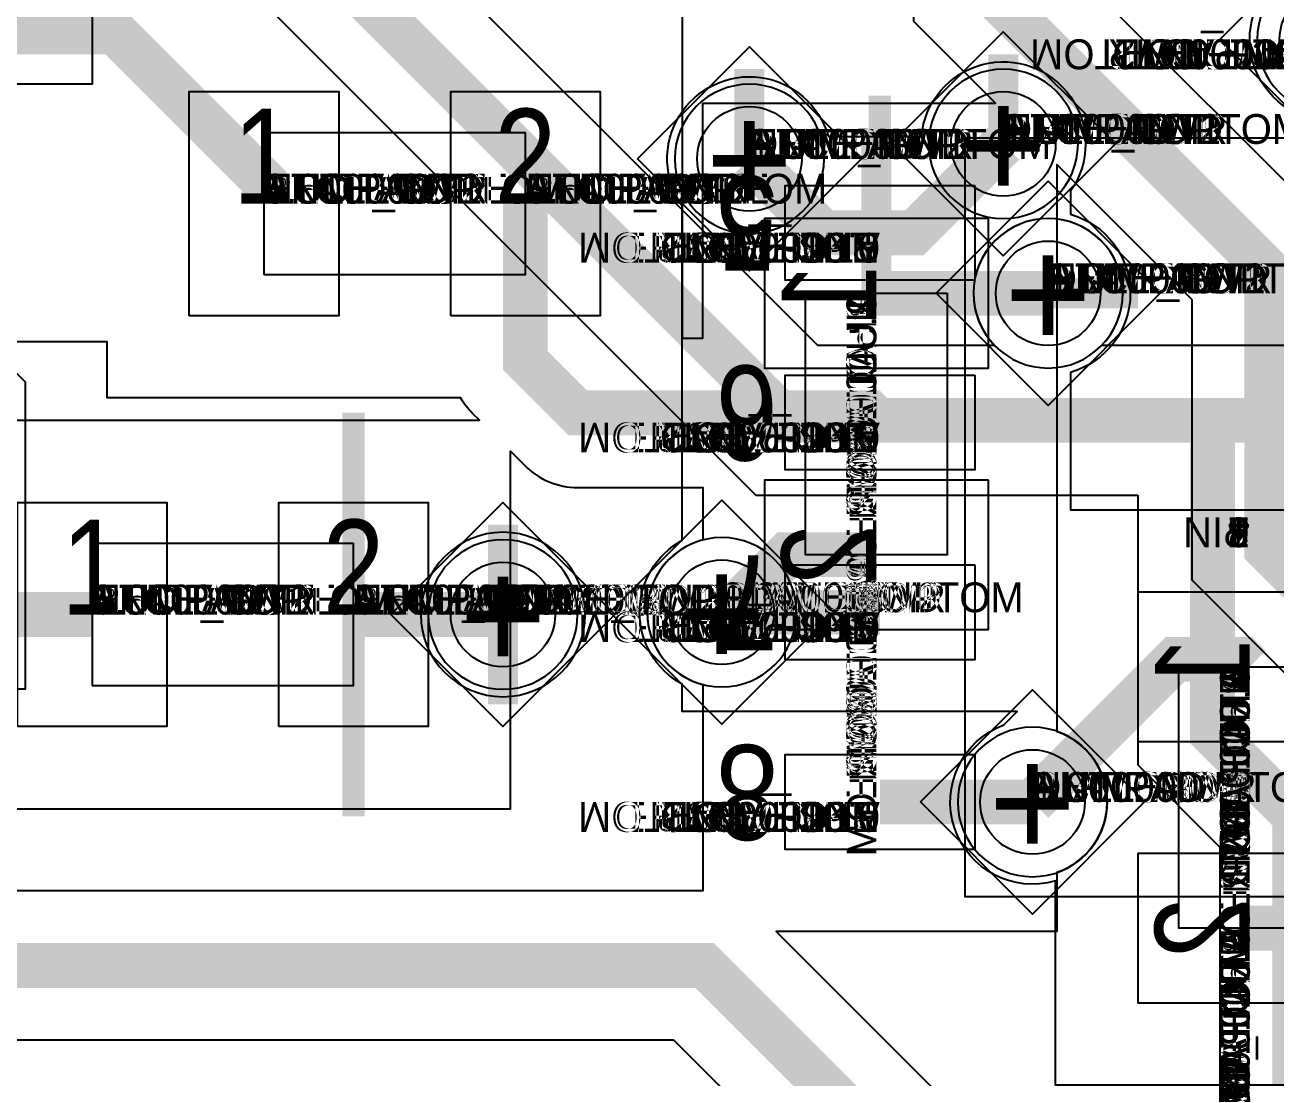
# Model space of a CAD drawing. Extents: x 0 to 323, y 0 to 320.
# Drawn here: x 139.61 to 147.99, y 171.4 to 178.45 of the extents above; entities that cross this region are included whole.
import ezdxf
from ezdxf.enums import TextEntityAlignment as Align

# ---------------------------------------------------------------- set-up
doc = ezdxf.new("R2010")
doc.units = 0
doc.header["$MEASUREMENT"] = 0
doc.layers.get('0').update_dxf_attribs({"linetype": 'CONTINUOUS'})
for name, color, linetype in [('CDN_FIGURES', 7, 'CONTINUOUS'), ('ETCH_BOTTOM', 7, 'CONTINUOUS'), ('ETCH_GND', 3, 'CONTINUOUS'), ('ETCH_INT1', 4, 'CONTINUOUS'), ('ETCH_INT2', 5, 'CONTINUOUS'), ('ETCH_PWR', 6, 'CONTINUOUS'), ('ETCH_TOP', 2, 'CONTINUOUS'), ('MANUFACTURING_NCLEGEND-1-6', 8, 'CONTINUOUS'), ('PACKAGE_GEOMETRY_ASSEMBLY_TOP', 11, 'CONTINUOUS'), ('PACKAGE_GEOMETRY_PIN_NUMBER', 9, 'CONTINUOUS')]:
    doc.layers.add(name, color=color, linetype=linetype)

# ---------------------------------------------------------------- blocks, each defined once
blk = doc.blocks.new('PAD_INFO')
for tag in ['SHAPE_TYPE', 'PAD_HEIGHT', 'PAD_LAYER', 'PAD_TYPE', 'PAD_WIDTH']:
    blk.add_attdef(tag, (0, 0), '', height=0.2)
at = {"flags": 2}
blk.add_attdef('CDN_TYPE', (0, 0), '', height=0.2, dxfattribs=at)
blk = doc.blocks.new('DRILL_INFO')
at = {"flags": 2}
blk.add_attdef('CDN_TYPE', (0, 0), '', height=0.2, dxfattribs=at)
for tag in ['FSHAPE', 'FCHAR', 'DRILL_HEIGHT', 'DIAMETER', 'PLATED', 'DRILL_WIDTH']:
    blk.add_attdef(tag, (0, 0), '', height=0.2)
blk = doc.blocks.new('VIA0700X0300')
at = {"layer": 'ETCH_BOTTOM'}
blk.add_circle((0, 0), 0.35, dxfattribs=at)
at = {"layer": 'ETCH_GND'}
blk.add_circle((0, 0), 0.35, dxfattribs=at)
at = {"layer": 'ETCH_INT1'}
blk.add_circle((0, 0), 0.35, dxfattribs=at)
at = {"layer": 'ETCH_INT2'}
blk.add_circle((0, 0), 0.35, dxfattribs=at)
at = {"layer": 'ETCH_PWR'}
blk.add_circle((0, 0), 0.35, dxfattribs=at)
at = {"layer": 'ETCH_TOP'}
blk.add_circle((0, 0), 0.35, dxfattribs=at)
ref = blk.add_blockref('PAD_INFO', (0, 0))
ref.add_attrib('PAD_LAYER', 'ETCH_TOP', (0, 0), dxfattribs={"height": 0.2})
ref.add_attrib('SHAPE_TYPE', 'NULL', (0, 0), dxfattribs={"height": 0.2})
ref.add_attrib('PAD_TYPE', 'ANTIPAD', (0, 0), dxfattribs={"height": 0.2})
ref.add_attrib('PAD_WIDTH', '0.000000', (0, 0), dxfattribs={"height": 0.2})
ref.add_attrib('PAD_HEIGHT', '0.000000', (0, 0), dxfattribs={"height": 0.2})
ref = blk.add_blockref('PAD_INFO', (0, 0))
ref.add_attrib('PAD_LAYER', 'ETCH_GND', (0, 0), dxfattribs={"height": 0.2})
ref.add_attrib('SHAPE_TYPE', 'NULL', (0, 0), dxfattribs={"height": 0.2})
ref.add_attrib('PAD_TYPE', 'ANTIPAD', (0, 0), dxfattribs={"height": 0.2})
ref.add_attrib('PAD_WIDTH', '0.000000', (0, 0), dxfattribs={"height": 0.2})
ref.add_attrib('PAD_HEIGHT', '0.000000', (0, 0), dxfattribs={"height": 0.2})
ref = blk.add_blockref('PAD_INFO', (0, 0))
ref.add_attrib('PAD_LAYER', 'ETCH_INT1', (0, 0), dxfattribs={"height": 0.2})
ref.add_attrib('SHAPE_TYPE', 'NULL', (0, 0), dxfattribs={"height": 0.2})
ref.add_attrib('PAD_TYPE', 'ANTIPAD', (0, 0), dxfattribs={"height": 0.2})
ref.add_attrib('PAD_WIDTH', '0.000000', (0, 0), dxfattribs={"height": 0.2})
ref.add_attrib('PAD_HEIGHT', '0.000000', (0, 0), dxfattribs={"height": 0.2})
ref = blk.add_blockref('PAD_INFO', (0, 0))
ref.add_attrib('PAD_LAYER', 'ETCH_INT2', (0, 0), dxfattribs={"height": 0.2})
ref.add_attrib('SHAPE_TYPE', 'NULL', (0, 0), dxfattribs={"height": 0.2})
ref.add_attrib('PAD_TYPE', 'ANTIPAD', (0, 0), dxfattribs={"height": 0.2})
ref.add_attrib('PAD_WIDTH', '0.000000', (0, 0), dxfattribs={"height": 0.2})
ref.add_attrib('PAD_HEIGHT', '0.000000', (0, 0), dxfattribs={"height": 0.2})
ref = blk.add_blockref('PAD_INFO', (0, 0))
ref.add_attrib('PAD_LAYER', 'ETCH_PWR', (0, 0), dxfattribs={"height": 0.2})
ref.add_attrib('SHAPE_TYPE', 'NULL', (0, 0), dxfattribs={"height": 0.2})
ref.add_attrib('PAD_TYPE', 'ANTIPAD', (0, 0), dxfattribs={"height": 0.2})
ref.add_attrib('PAD_WIDTH', '0.000000', (0, 0), dxfattribs={"height": 0.2})
ref.add_attrib('PAD_HEIGHT', '0.000000', (0, 0), dxfattribs={"height": 0.2})
ref = blk.add_blockref('PAD_INFO', (0, 0))
ref.add_attrib('PAD_LAYER', 'ETCH_BOTTOM', (0, 0), dxfattribs={"height": 0.2})
ref.add_attrib('SHAPE_TYPE', 'NULL', (0, 0), dxfattribs={"height": 0.2})
ref.add_attrib('PAD_TYPE', 'ANTIPAD', (0, 0), dxfattribs={"height": 0.2})
ref.add_attrib('PAD_WIDTH', '0.000000', (0, 0), dxfattribs={"height": 0.2})
ref.add_attrib('PAD_HEIGHT', '0.000000', (0, 0), dxfattribs={"height": 0.2})
ref = blk.add_blockref('PAD_INFO', (0, 0))
ref.add_attrib('PAD_LAYER', 'ETCH_TOP', (0, 0), dxfattribs={"height": 0.2})
ref.add_attrib('SHAPE_TYPE', 'NULL', (0, 0), dxfattribs={"height": 0.2})
ref.add_attrib('PAD_TYPE', 'THERMAL', (0, 0), dxfattribs={"height": 0.2})
ref.add_attrib('PAD_WIDTH', '0.000000', (0, 0), dxfattribs={"height": 0.2})
ref.add_attrib('PAD_HEIGHT', '0.000000', (0, 0), dxfattribs={"height": 0.2})
ref = blk.add_blockref('PAD_INFO', (0, 0))
ref.add_attrib('PAD_LAYER', 'ETCH_GND', (0, 0), dxfattribs={"height": 0.2})
ref.add_attrib('SHAPE_TYPE', 'NULL', (0, 0), dxfattribs={"height": 0.2})
ref.add_attrib('PAD_TYPE', 'THERMAL', (0, 0), dxfattribs={"height": 0.2})
ref.add_attrib('PAD_WIDTH', '0.000000', (0, 0), dxfattribs={"height": 0.2})
ref.add_attrib('PAD_HEIGHT', '0.000000', (0, 0), dxfattribs={"height": 0.2})
ref = blk.add_blockref('PAD_INFO', (0, 0))
ref.add_attrib('PAD_LAYER', 'ETCH_INT1', (0, 0), dxfattribs={"height": 0.2})
ref.add_attrib('SHAPE_TYPE', 'NULL', (0, 0), dxfattribs={"height": 0.2})
ref.add_attrib('PAD_TYPE', 'THERMAL', (0, 0), dxfattribs={"height": 0.2})
ref.add_attrib('PAD_WIDTH', '0.000000', (0, 0), dxfattribs={"height": 0.2})
ref.add_attrib('PAD_HEIGHT', '0.000000', (0, 0), dxfattribs={"height": 0.2})
ref = blk.add_blockref('PAD_INFO', (0, 0))
ref.add_attrib('PAD_LAYER', 'ETCH_INT2', (0, 0), dxfattribs={"height": 0.2})
ref.add_attrib('SHAPE_TYPE', 'NULL', (0, 0), dxfattribs={"height": 0.2})
ref.add_attrib('PAD_TYPE', 'THERMAL', (0, 0), dxfattribs={"height": 0.2})
ref.add_attrib('PAD_WIDTH', '0.000000', (0, 0), dxfattribs={"height": 0.2})
ref.add_attrib('PAD_HEIGHT', '0.000000', (0, 0), dxfattribs={"height": 0.2})
ref = blk.add_blockref('PAD_INFO', (0, 0))
ref.add_attrib('PAD_LAYER', 'ETCH_PWR', (0, 0), dxfattribs={"height": 0.2})
ref.add_attrib('SHAPE_TYPE', 'NULL', (0, 0), dxfattribs={"height": 0.2})
ref.add_attrib('PAD_TYPE', 'THERMAL', (0, 0), dxfattribs={"height": 0.2})
ref.add_attrib('PAD_WIDTH', '0.000000', (0, 0), dxfattribs={"height": 0.2})
ref.add_attrib('PAD_HEIGHT', '0.000000', (0, 0), dxfattribs={"height": 0.2})
ref = blk.add_blockref('PAD_INFO', (0, 0))
ref.add_attrib('PAD_LAYER', 'ETCH_BOTTOM', (0, 0), dxfattribs={"height": 0.2})
ref.add_attrib('SHAPE_TYPE', 'NULL', (0, 0), dxfattribs={"height": 0.2})
ref.add_attrib('PAD_TYPE', 'THERMAL', (0, 0), dxfattribs={"height": 0.2})
ref.add_attrib('PAD_WIDTH', '0.000000', (0, 0), dxfattribs={"height": 0.2})
ref.add_attrib('PAD_HEIGHT', '0.000000', (0, 0), dxfattribs={"height": 0.2})
ref = blk.add_blockref('PAD_INFO', (0, 0))
ref.add_attrib('PAD_LAYER', 'ETCH_TOP', (0, 0), dxfattribs={"height": 0.2})
ref.add_attrib('SHAPE_TYPE', 'CIRCLE', (0, 0), dxfattribs={"height": 0.2})
ref.add_attrib('PAD_TYPE', 'REGULAR', (0, 0), dxfattribs={"height": 0.2})
ref.add_attrib('PAD_WIDTH', '0.700000', (0, 0), dxfattribs={"height": 0.2})
ref.add_attrib('PAD_HEIGHT', '0.700000', (0, 0), dxfattribs={"height": 0.2})
ref = blk.add_blockref('PAD_INFO', (0, 0))
ref.add_attrib('PAD_LAYER', 'ETCH_GND', (0, 0), dxfattribs={"height": 0.2})
ref.add_attrib('SHAPE_TYPE', 'CIRCLE', (0, 0), dxfattribs={"height": 0.2})
ref.add_attrib('PAD_TYPE', 'REGULAR', (0, 0), dxfattribs={"height": 0.2})
ref.add_attrib('PAD_WIDTH', '0.700000', (0, 0), dxfattribs={"height": 0.2})
ref.add_attrib('PAD_HEIGHT', '0.700000', (0, 0), dxfattribs={"height": 0.2})
ref = blk.add_blockref('PAD_INFO', (0, 0))
ref.add_attrib('PAD_LAYER', 'ETCH_INT1', (0, 0), dxfattribs={"height": 0.2})
ref.add_attrib('SHAPE_TYPE', 'CIRCLE', (0, 0), dxfattribs={"height": 0.2})
ref.add_attrib('PAD_TYPE', 'REGULAR', (0, 0), dxfattribs={"height": 0.2})
ref.add_attrib('PAD_WIDTH', '0.700000', (0, 0), dxfattribs={"height": 0.2})
ref.add_attrib('PAD_HEIGHT', '0.700000', (0, 0), dxfattribs={"height": 0.2})
ref = blk.add_blockref('PAD_INFO', (0, 0))
ref.add_attrib('PAD_LAYER', 'ETCH_INT2', (0, 0), dxfattribs={"height": 0.2})
ref.add_attrib('SHAPE_TYPE', 'CIRCLE', (0, 0), dxfattribs={"height": 0.2})
ref.add_attrib('PAD_TYPE', 'REGULAR', (0, 0), dxfattribs={"height": 0.2})
ref.add_attrib('PAD_WIDTH', '0.700000', (0, 0), dxfattribs={"height": 0.2})
ref.add_attrib('PAD_HEIGHT', '0.700000', (0, 0), dxfattribs={"height": 0.2})
ref = blk.add_blockref('PAD_INFO', (0, 0))
ref.add_attrib('PAD_LAYER', 'ETCH_PWR', (0, 0), dxfattribs={"height": 0.2})
ref.add_attrib('SHAPE_TYPE', 'CIRCLE', (0, 0), dxfattribs={"height": 0.2})
ref.add_attrib('PAD_TYPE', 'REGULAR', (0, 0), dxfattribs={"height": 0.2})
ref.add_attrib('PAD_WIDTH', '0.700000', (0, 0), dxfattribs={"height": 0.2})
ref.add_attrib('PAD_HEIGHT', '0.700000', (0, 0), dxfattribs={"height": 0.2})
ref = blk.add_blockref('PAD_INFO', (0, 0))
ref.add_attrib('PAD_LAYER', 'ETCH_BOTTOM', (0, 0), dxfattribs={"height": 0.2})
ref.add_attrib('SHAPE_TYPE', 'CIRCLE', (0, 0), dxfattribs={"height": 0.2})
ref.add_attrib('PAD_TYPE', 'REGULAR', (0, 0), dxfattribs={"height": 0.2})
ref.add_attrib('PAD_WIDTH', '0.700000', (0, 0), dxfattribs={"height": 0.2})
ref.add_attrib('PAD_HEIGHT', '0.700000', (0, 0), dxfattribs={"height": 0.2})
ref = blk.add_blockref('DRILL_INFO', (0, 0))
ref.add_attrib('DIAMETER', '0.300000', (0, 0), dxfattribs={"height": 0.2})
ref.add_attrib('PLATED', 'PLATED', (0, 0), dxfattribs={"height": 0.2})
ref.add_attrib('FSHAPE', 'DIAMOND', (0, 0), dxfattribs={"height": 0.2})
ref.add_attrib('FCHAR', '+', (0, 0), dxfattribs={"height": 0.2})
ref.add_attrib('DRILL_WIDTH', '1.500000', (0, 0), dxfattribs={"height": 0.2})
ref.add_attrib('DRILL_HEIGHT', '1.500000', (0, 0), dxfattribs={"height": 0.2})
for tag in ['CDN_TYPE', 'PIN']:
    blk.add_attdef(tag, (0, 0), '', height=0.2)
at = {"flags": 2}
for tag in ['PSTKNAME', 'BBV']:
    blk.add_attdef(tag, (0, 0), '', height=0.2, dxfattribs=at)
blk = doc.blocks.new('FIGURE_DIAMOND')
at = {"layer": 'CDN_FIGURES'}
blk.add_lwpolyline([(-0.5, 0), (0, 0.5), (0.5, 0), (0, -0.5)], close=True, dxfattribs=at)
blk = doc.blocks.new('SMD50_25')
at = {"layer": 'ETCH_TOP'}
blk.add_lwpolyline([(-0.635, -0.3175), (-0.635, 0.3175), (0.635, 0.3175), (0.635, -0.3175)], close=True, dxfattribs=at)
ref = blk.add_blockref('PAD_INFO', (0, 0))
ref.add_attrib('PAD_LAYER', 'ETCH_TOP', (0, 0), dxfattribs={"height": 0.2})
ref.add_attrib('SHAPE_TYPE', 'NULL', (0, 0), dxfattribs={"height": 0.2})
ref.add_attrib('PAD_TYPE', 'ANTIPAD', (0, 0), dxfattribs={"height": 0.2})
ref.add_attrib('PAD_WIDTH', '0.000000', (0, 0), dxfattribs={"height": 0.2})
ref.add_attrib('PAD_HEIGHT', '0.000000', (0, 0), dxfattribs={"height": 0.2})
ref = blk.add_blockref('PAD_INFO', (0, 0))
ref.add_attrib('PAD_LAYER', 'ETCH_GND', (0, 0), dxfattribs={"height": 0.2})
ref.add_attrib('SHAPE_TYPE', 'NULL', (0, 0), dxfattribs={"height": 0.2})
ref.add_attrib('PAD_TYPE', 'ANTIPAD', (0, 0), dxfattribs={"height": 0.2})
ref.add_attrib('PAD_WIDTH', '0.000000', (0, 0), dxfattribs={"height": 0.2})
ref.add_attrib('PAD_HEIGHT', '0.000000', (0, 0), dxfattribs={"height": 0.2})
ref = blk.add_blockref('PAD_INFO', (0, 0))
ref.add_attrib('PAD_LAYER', 'ETCH_INT1', (0, 0), dxfattribs={"height": 0.2})
ref.add_attrib('SHAPE_TYPE', 'NULL', (0, 0), dxfattribs={"height": 0.2})
ref.add_attrib('PAD_TYPE', 'ANTIPAD', (0, 0), dxfattribs={"height": 0.2})
ref.add_attrib('PAD_WIDTH', '0.000000', (0, 0), dxfattribs={"height": 0.2})
ref.add_attrib('PAD_HEIGHT', '0.000000', (0, 0), dxfattribs={"height": 0.2})
ref = blk.add_blockref('PAD_INFO', (0, 0))
ref.add_attrib('PAD_LAYER', 'ETCH_INT2', (0, 0), dxfattribs={"height": 0.2})
ref.add_attrib('SHAPE_TYPE', 'NULL', (0, 0), dxfattribs={"height": 0.2})
ref.add_attrib('PAD_TYPE', 'ANTIPAD', (0, 0), dxfattribs={"height": 0.2})
ref.add_attrib('PAD_WIDTH', '0.000000', (0, 0), dxfattribs={"height": 0.2})
ref.add_attrib('PAD_HEIGHT', '0.000000', (0, 0), dxfattribs={"height": 0.2})
ref = blk.add_blockref('PAD_INFO', (0, 0))
ref.add_attrib('PAD_LAYER', 'ETCH_PWR', (0, 0), dxfattribs={"height": 0.2})
ref.add_attrib('SHAPE_TYPE', 'NULL', (0, 0), dxfattribs={"height": 0.2})
ref.add_attrib('PAD_TYPE', 'ANTIPAD', (0, 0), dxfattribs={"height": 0.2})
ref.add_attrib('PAD_WIDTH', '0.000000', (0, 0), dxfattribs={"height": 0.2})
ref.add_attrib('PAD_HEIGHT', '0.000000', (0, 0), dxfattribs={"height": 0.2})
ref = blk.add_blockref('PAD_INFO', (0, 0))
ref.add_attrib('PAD_LAYER', 'ETCH_BOTTOM', (0, 0), dxfattribs={"height": 0.2})
ref.add_attrib('SHAPE_TYPE', 'NULL', (0, 0), dxfattribs={"height": 0.2})
ref.add_attrib('PAD_TYPE', 'ANTIPAD', (0, 0), dxfattribs={"height": 0.2})
ref.add_attrib('PAD_WIDTH', '0.000000', (0, 0), dxfattribs={"height": 0.2})
ref.add_attrib('PAD_HEIGHT', '0.000000', (0, 0), dxfattribs={"height": 0.2})
ref = blk.add_blockref('PAD_INFO', (0, 0))
ref.add_attrib('PAD_LAYER', 'ETCH_TOP', (0, 0), dxfattribs={"height": 0.2})
ref.add_attrib('SHAPE_TYPE', 'NULL', (0, 0), dxfattribs={"height": 0.2})
ref.add_attrib('PAD_TYPE', 'THERMAL', (0, 0), dxfattribs={"height": 0.2})
ref.add_attrib('PAD_WIDTH', '0.000000', (0, 0), dxfattribs={"height": 0.2})
ref.add_attrib('PAD_HEIGHT', '0.000000', (0, 0), dxfattribs={"height": 0.2})
ref = blk.add_blockref('PAD_INFO', (0, 0))
ref.add_attrib('PAD_LAYER', 'ETCH_GND', (0, 0), dxfattribs={"height": 0.2})
ref.add_attrib('SHAPE_TYPE', 'NULL', (0, 0), dxfattribs={"height": 0.2})
ref.add_attrib('PAD_TYPE', 'THERMAL', (0, 0), dxfattribs={"height": 0.2})
ref.add_attrib('PAD_WIDTH', '0.000000', (0, 0), dxfattribs={"height": 0.2})
ref.add_attrib('PAD_HEIGHT', '0.000000', (0, 0), dxfattribs={"height": 0.2})
ref = blk.add_blockref('PAD_INFO', (0, 0))
ref.add_attrib('PAD_LAYER', 'ETCH_INT1', (0, 0), dxfattribs={"height": 0.2})
ref.add_attrib('SHAPE_TYPE', 'NULL', (0, 0), dxfattribs={"height": 0.2})
ref.add_attrib('PAD_TYPE', 'THERMAL', (0, 0), dxfattribs={"height": 0.2})
ref.add_attrib('PAD_WIDTH', '0.000000', (0, 0), dxfattribs={"height": 0.2})
ref.add_attrib('PAD_HEIGHT', '0.000000', (0, 0), dxfattribs={"height": 0.2})
ref = blk.add_blockref('PAD_INFO', (0, 0))
ref.add_attrib('PAD_LAYER', 'ETCH_INT2', (0, 0), dxfattribs={"height": 0.2})
ref.add_attrib('SHAPE_TYPE', 'NULL', (0, 0), dxfattribs={"height": 0.2})
ref.add_attrib('PAD_TYPE', 'THERMAL', (0, 0), dxfattribs={"height": 0.2})
ref.add_attrib('PAD_WIDTH', '0.000000', (0, 0), dxfattribs={"height": 0.2})
ref.add_attrib('PAD_HEIGHT', '0.000000', (0, 0), dxfattribs={"height": 0.2})
ref = blk.add_blockref('PAD_INFO', (0, 0))
ref.add_attrib('PAD_LAYER', 'ETCH_PWR', (0, 0), dxfattribs={"height": 0.2})
ref.add_attrib('SHAPE_TYPE', 'NULL', (0, 0), dxfattribs={"height": 0.2})
ref.add_attrib('PAD_TYPE', 'THERMAL', (0, 0), dxfattribs={"height": 0.2})
ref.add_attrib('PAD_WIDTH', '0.000000', (0, 0), dxfattribs={"height": 0.2})
ref.add_attrib('PAD_HEIGHT', '0.000000', (0, 0), dxfattribs={"height": 0.2})
ref = blk.add_blockref('PAD_INFO', (0, 0))
ref.add_attrib('PAD_LAYER', 'ETCH_BOTTOM', (0, 0), dxfattribs={"height": 0.2})
ref.add_attrib('SHAPE_TYPE', 'NULL', (0, 0), dxfattribs={"height": 0.2})
ref.add_attrib('PAD_TYPE', 'THERMAL', (0, 0), dxfattribs={"height": 0.2})
ref.add_attrib('PAD_WIDTH', '0.000000', (0, 0), dxfattribs={"height": 0.2})
ref.add_attrib('PAD_HEIGHT', '0.000000', (0, 0), dxfattribs={"height": 0.2})
ref = blk.add_blockref('PAD_INFO', (0, 0))
ref.add_attrib('PAD_LAYER', 'ETCH_TOP', (0, 0), dxfattribs={"height": 0.2})
ref.add_attrib('SHAPE_TYPE', 'RECTANGLE', (0, 0), dxfattribs={"height": 0.2})
ref.add_attrib('PAD_TYPE', 'REGULAR', (0, 0), dxfattribs={"height": 0.2})
ref.add_attrib('PAD_WIDTH', '1.270000', (0, 0), dxfattribs={"height": 0.2})
ref.add_attrib('PAD_HEIGHT', '0.635000', (0, 0), dxfattribs={"height": 0.2})
ref = blk.add_blockref('PAD_INFO', (0, 0))
ref.add_attrib('PAD_LAYER', 'ETCH_GND', (0, 0), dxfattribs={"height": 0.2})
ref.add_attrib('SHAPE_TYPE', 'NULL', (0, 0), dxfattribs={"height": 0.2})
ref.add_attrib('PAD_TYPE', 'REGULAR', (0, 0), dxfattribs={"height": 0.2})
ref.add_attrib('PAD_WIDTH', '0.000000', (0, 0), dxfattribs={"height": 0.2})
ref.add_attrib('PAD_HEIGHT', '0.000000', (0, 0), dxfattribs={"height": 0.2})
ref = blk.add_blockref('PAD_INFO', (0, 0))
ref.add_attrib('PAD_LAYER', 'ETCH_INT1', (0, 0), dxfattribs={"height": 0.2})
ref.add_attrib('SHAPE_TYPE', 'NULL', (0, 0), dxfattribs={"height": 0.2})
ref.add_attrib('PAD_TYPE', 'REGULAR', (0, 0), dxfattribs={"height": 0.2})
ref.add_attrib('PAD_WIDTH', '0.000000', (0, 0), dxfattribs={"height": 0.2})
ref.add_attrib('PAD_HEIGHT', '0.000000', (0, 0), dxfattribs={"height": 0.2})
ref = blk.add_blockref('PAD_INFO', (0, 0))
ref.add_attrib('PAD_LAYER', 'ETCH_INT2', (0, 0), dxfattribs={"height": 0.2})
ref.add_attrib('SHAPE_TYPE', 'NULL', (0, 0), dxfattribs={"height": 0.2})
ref.add_attrib('PAD_TYPE', 'REGULAR', (0, 0), dxfattribs={"height": 0.2})
ref.add_attrib('PAD_WIDTH', '0.000000', (0, 0), dxfattribs={"height": 0.2})
ref.add_attrib('PAD_HEIGHT', '0.000000', (0, 0), dxfattribs={"height": 0.2})
ref = blk.add_blockref('PAD_INFO', (0, 0))
ref.add_attrib('PAD_LAYER', 'ETCH_PWR', (0, 0), dxfattribs={"height": 0.2})
ref.add_attrib('SHAPE_TYPE', 'NULL', (0, 0), dxfattribs={"height": 0.2})
ref.add_attrib('PAD_TYPE', 'REGULAR', (0, 0), dxfattribs={"height": 0.2})
ref.add_attrib('PAD_WIDTH', '0.000000', (0, 0), dxfattribs={"height": 0.2})
ref.add_attrib('PAD_HEIGHT', '0.000000', (0, 0), dxfattribs={"height": 0.2})
ref = blk.add_blockref('PAD_INFO', (0, 0))
ref.add_attrib('PAD_LAYER', 'ETCH_BOTTOM', (0, 0), dxfattribs={"height": 0.2})
ref.add_attrib('SHAPE_TYPE', 'NULL', (0, 0), dxfattribs={"height": 0.2})
ref.add_attrib('PAD_TYPE', 'REGULAR', (0, 0), dxfattribs={"height": 0.2})
ref.add_attrib('PAD_WIDTH', '0.000000', (0, 0), dxfattribs={"height": 0.2})
ref.add_attrib('PAD_HEIGHT', '0.000000', (0, 0), dxfattribs={"height": 0.2})
ref = blk.add_blockref('DRILL_INFO', (0, 0))
ref.add_attrib('DIAMETER', '0.000000', (0, 0), dxfattribs={"height": 0.2})
ref.add_attrib('PLATED', 'NON_PLATED', (0, 0), dxfattribs={"height": 0.2})
ref.add_attrib('FSHAPE', 'NULL', (0, 0), dxfattribs={"height": 0.2})
ref.add_attrib('DRILL_WIDTH', '0.000000', (0, 0), dxfattribs={"height": 0.2})
ref.add_attrib('DRILL_HEIGHT', '0.000000', (0, 0), dxfattribs={"height": 0.2})
for tag in ['CDN_TYPE', 'PIN']:
    blk.add_attdef(tag, (0, 0), '', height=0.2)
at = {"flags": 2}
for tag in ['PSTKNAME', 'BBV']:
    blk.add_attdef(tag, (0, 0), '', height=0.2, dxfattribs=at)
blk = doc.blocks.new('SOIC8')
at = {"layer": 'PACKAGE_GEOMETRY_ASSEMBLY_TOP'}
blk.add_lwpolyline([(-1.905, -2.54), (-1.905, 2.54), (1.905, 2.54), (1.905, -2.54)], close=True, dxfattribs=at)
at = {"layer": 'ETCH_TOP'}
ref = blk.add_blockref('SMD50_25', (-2.4765, 1.905), dxfattribs=at)
ref.add_attrib('CDN_TYPE', 'PIN', (0, 0), dxfattribs={"height": 0.2})
ref.add_attrib('PIN', '1', (0, 0), dxfattribs={"height": 0.2})
ref = blk.add_blockref('SMD50_25', (2.4765, 1.905), dxfattribs=at)
ref.add_attrib('CDN_TYPE', 'PIN', (0, 0), dxfattribs={"height": 0.2})
ref.add_attrib('PIN', '8', (0, 0), dxfattribs={"height": 0.2})
ref = blk.add_blockref('SMD50_25', (-2.4765, 0.635), dxfattribs=at)
ref.add_attrib('CDN_TYPE', 'PIN', (0, 0), dxfattribs={"height": 0.2})
ref.add_attrib('PIN', '2', (0, 0), dxfattribs={"height": 0.2})
ref = blk.add_blockref('SMD50_25', (2.4765, 0.635), dxfattribs=at)
ref.add_attrib('CDN_TYPE', 'PIN', (0, 0), dxfattribs={"height": 0.2})
ref.add_attrib('PIN', '7', (0, 0), dxfattribs={"height": 0.2})
ref = blk.add_blockref('SMD50_25', (-2.4765, -0.635), dxfattribs=at)
ref.add_attrib('CDN_TYPE', 'PIN', (0, 0), dxfattribs={"height": 0.2})
ref.add_attrib('PIN', '3', (0, 0), dxfattribs={"height": 0.2})
ref = blk.add_blockref('SMD50_25', (-2.4765, -1.905), dxfattribs=at)
ref.add_attrib('CDN_TYPE', 'PIN', (0, 0), dxfattribs={"height": 0.2})
ref.add_attrib('PIN', '4', (0, 0), dxfattribs={"height": 0.2})
ref = blk.add_blockref('SMD50_25', (2.4765, -1.905), dxfattribs=at)
ref.add_attrib('CDN_TYPE', 'PIN', (0, 0), dxfattribs={"height": 0.2})
ref.add_attrib('PIN', '5', (0, 0), dxfattribs={"height": 0.2})
ref = blk.add_blockref('SMD50_25', (2.4765, -0.635), dxfattribs=at)
ref.add_attrib('CDN_TYPE', 'PIN', (0, 0), dxfattribs={"height": 0.2})
ref.add_attrib('PIN', '6', (0, 0), dxfattribs={"height": 0.2})
at = {"flags": 2}
for tag in ['SYMBOL_TYPE', 'CDN_TYPE', 'REFDES']:
    blk.add_attdef(tag, (0, 0), '', height=0.2, dxfattribs=at)
blk = doc.blocks.new('RC1000X1500TS')
at = {"layer": 'ETCH_TOP'}
blk.add_lwpolyline([(-0.5, -0.75), (-0.5, 0.75), (0.5, 0.75), (0.5, -0.75)], close=True, dxfattribs=at)
ref = blk.add_blockref('PAD_INFO', (0, 0))
ref.add_attrib('PAD_LAYER', 'ETCH_TOP', (0, 0), dxfattribs={"height": 0.2})
ref.add_attrib('SHAPE_TYPE', 'NULL', (0, 0), dxfattribs={"height": 0.2})
ref.add_attrib('PAD_TYPE', 'ANTIPAD', (0, 0), dxfattribs={"height": 0.2})
ref.add_attrib('PAD_WIDTH', '0.000000', (0, 0), dxfattribs={"height": 0.2})
ref.add_attrib('PAD_HEIGHT', '0.000000', (0, 0), dxfattribs={"height": 0.2})
ref = blk.add_blockref('PAD_INFO', (0, 0))
ref.add_attrib('PAD_LAYER', 'ETCH_GND', (0, 0), dxfattribs={"height": 0.2})
ref.add_attrib('SHAPE_TYPE', 'NULL', (0, 0), dxfattribs={"height": 0.2})
ref.add_attrib('PAD_TYPE', 'ANTIPAD', (0, 0), dxfattribs={"height": 0.2})
ref.add_attrib('PAD_WIDTH', '0.000000', (0, 0), dxfattribs={"height": 0.2})
ref.add_attrib('PAD_HEIGHT', '0.000000', (0, 0), dxfattribs={"height": 0.2})
ref = blk.add_blockref('PAD_INFO', (0, 0))
ref.add_attrib('PAD_LAYER', 'ETCH_INT1', (0, 0), dxfattribs={"height": 0.2})
ref.add_attrib('SHAPE_TYPE', 'NULL', (0, 0), dxfattribs={"height": 0.2})
ref.add_attrib('PAD_TYPE', 'ANTIPAD', (0, 0), dxfattribs={"height": 0.2})
ref.add_attrib('PAD_WIDTH', '0.000000', (0, 0), dxfattribs={"height": 0.2})
ref.add_attrib('PAD_HEIGHT', '0.000000', (0, 0), dxfattribs={"height": 0.2})
ref = blk.add_blockref('PAD_INFO', (0, 0))
ref.add_attrib('PAD_LAYER', 'ETCH_INT2', (0, 0), dxfattribs={"height": 0.2})
ref.add_attrib('SHAPE_TYPE', 'NULL', (0, 0), dxfattribs={"height": 0.2})
ref.add_attrib('PAD_TYPE', 'ANTIPAD', (0, 0), dxfattribs={"height": 0.2})
ref.add_attrib('PAD_WIDTH', '0.000000', (0, 0), dxfattribs={"height": 0.2})
ref.add_attrib('PAD_HEIGHT', '0.000000', (0, 0), dxfattribs={"height": 0.2})
ref = blk.add_blockref('PAD_INFO', (0, 0))
ref.add_attrib('PAD_LAYER', 'ETCH_PWR', (0, 0), dxfattribs={"height": 0.2})
ref.add_attrib('SHAPE_TYPE', 'NULL', (0, 0), dxfattribs={"height": 0.2})
ref.add_attrib('PAD_TYPE', 'ANTIPAD', (0, 0), dxfattribs={"height": 0.2})
ref.add_attrib('PAD_WIDTH', '0.000000', (0, 0), dxfattribs={"height": 0.2})
ref.add_attrib('PAD_HEIGHT', '0.000000', (0, 0), dxfattribs={"height": 0.2})
ref = blk.add_blockref('PAD_INFO', (0, 0))
ref.add_attrib('PAD_LAYER', 'ETCH_BOTTOM', (0, 0), dxfattribs={"height": 0.2})
ref.add_attrib('SHAPE_TYPE', 'NULL', (0, 0), dxfattribs={"height": 0.2})
ref.add_attrib('PAD_TYPE', 'ANTIPAD', (0, 0), dxfattribs={"height": 0.2})
ref.add_attrib('PAD_WIDTH', '0.000000', (0, 0), dxfattribs={"height": 0.2})
ref.add_attrib('PAD_HEIGHT', '0.000000', (0, 0), dxfattribs={"height": 0.2})
ref = blk.add_blockref('PAD_INFO', (0, 0))
ref.add_attrib('PAD_LAYER', 'ETCH_TOP', (0, 0), dxfattribs={"height": 0.2})
ref.add_attrib('SHAPE_TYPE', 'NULL', (0, 0), dxfattribs={"height": 0.2})
ref.add_attrib('PAD_TYPE', 'THERMAL', (0, 0), dxfattribs={"height": 0.2})
ref.add_attrib('PAD_WIDTH', '0.000000', (0, 0), dxfattribs={"height": 0.2})
ref.add_attrib('PAD_HEIGHT', '0.000000', (0, 0), dxfattribs={"height": 0.2})
ref = blk.add_blockref('PAD_INFO', (0, 0))
ref.add_attrib('PAD_LAYER', 'ETCH_GND', (0, 0), dxfattribs={"height": 0.2})
ref.add_attrib('SHAPE_TYPE', 'NULL', (0, 0), dxfattribs={"height": 0.2})
ref.add_attrib('PAD_TYPE', 'THERMAL', (0, 0), dxfattribs={"height": 0.2})
ref.add_attrib('PAD_WIDTH', '0.000000', (0, 0), dxfattribs={"height": 0.2})
ref.add_attrib('PAD_HEIGHT', '0.000000', (0, 0), dxfattribs={"height": 0.2})
ref = blk.add_blockref('PAD_INFO', (0, 0))
ref.add_attrib('PAD_LAYER', 'ETCH_INT1', (0, 0), dxfattribs={"height": 0.2})
ref.add_attrib('SHAPE_TYPE', 'NULL', (0, 0), dxfattribs={"height": 0.2})
ref.add_attrib('PAD_TYPE', 'THERMAL', (0, 0), dxfattribs={"height": 0.2})
ref.add_attrib('PAD_WIDTH', '0.000000', (0, 0), dxfattribs={"height": 0.2})
ref.add_attrib('PAD_HEIGHT', '0.000000', (0, 0), dxfattribs={"height": 0.2})
ref = blk.add_blockref('PAD_INFO', (0, 0))
ref.add_attrib('PAD_LAYER', 'ETCH_INT2', (0, 0), dxfattribs={"height": 0.2})
ref.add_attrib('SHAPE_TYPE', 'NULL', (0, 0), dxfattribs={"height": 0.2})
ref.add_attrib('PAD_TYPE', 'THERMAL', (0, 0), dxfattribs={"height": 0.2})
ref.add_attrib('PAD_WIDTH', '0.000000', (0, 0), dxfattribs={"height": 0.2})
ref.add_attrib('PAD_HEIGHT', '0.000000', (0, 0), dxfattribs={"height": 0.2})
ref = blk.add_blockref('PAD_INFO', (0, 0))
ref.add_attrib('PAD_LAYER', 'ETCH_PWR', (0, 0), dxfattribs={"height": 0.2})
ref.add_attrib('SHAPE_TYPE', 'NULL', (0, 0), dxfattribs={"height": 0.2})
ref.add_attrib('PAD_TYPE', 'THERMAL', (0, 0), dxfattribs={"height": 0.2})
ref.add_attrib('PAD_WIDTH', '0.000000', (0, 0), dxfattribs={"height": 0.2})
ref.add_attrib('PAD_HEIGHT', '0.000000', (0, 0), dxfattribs={"height": 0.2})
ref = blk.add_blockref('PAD_INFO', (0, 0))
ref.add_attrib('PAD_LAYER', 'ETCH_BOTTOM', (0, 0), dxfattribs={"height": 0.2})
ref.add_attrib('SHAPE_TYPE', 'NULL', (0, 0), dxfattribs={"height": 0.2})
ref.add_attrib('PAD_TYPE', 'THERMAL', (0, 0), dxfattribs={"height": 0.2})
ref.add_attrib('PAD_WIDTH', '0.000000', (0, 0), dxfattribs={"height": 0.2})
ref.add_attrib('PAD_HEIGHT', '0.000000', (0, 0), dxfattribs={"height": 0.2})
ref = blk.add_blockref('PAD_INFO', (0, 0))
ref.add_attrib('PAD_LAYER', 'ETCH_GND', (0, 0), dxfattribs={"height": 0.2})
ref.add_attrib('SHAPE_TYPE', 'NULL', (0, 0), dxfattribs={"height": 0.2})
ref.add_attrib('PAD_TYPE', 'REGULAR', (0, 0), dxfattribs={"height": 0.2})
ref.add_attrib('PAD_WIDTH', '0.000000', (0, 0), dxfattribs={"height": 0.2})
ref.add_attrib('PAD_HEIGHT', '0.000000', (0, 0), dxfattribs={"height": 0.2})
ref = blk.add_blockref('PAD_INFO', (0, 0))
ref.add_attrib('PAD_LAYER', 'ETCH_INT1', (0, 0), dxfattribs={"height": 0.2})
ref.add_attrib('SHAPE_TYPE', 'NULL', (0, 0), dxfattribs={"height": 0.2})
ref.add_attrib('PAD_TYPE', 'REGULAR', (0, 0), dxfattribs={"height": 0.2})
ref.add_attrib('PAD_WIDTH', '0.000000', (0, 0), dxfattribs={"height": 0.2})
ref.add_attrib('PAD_HEIGHT', '0.000000', (0, 0), dxfattribs={"height": 0.2})
ref = blk.add_blockref('PAD_INFO', (0, 0))
ref.add_attrib('PAD_LAYER', 'ETCH_INT2', (0, 0), dxfattribs={"height": 0.2})
ref.add_attrib('SHAPE_TYPE', 'NULL', (0, 0), dxfattribs={"height": 0.2})
ref.add_attrib('PAD_TYPE', 'REGULAR', (0, 0), dxfattribs={"height": 0.2})
ref.add_attrib('PAD_WIDTH', '0.000000', (0, 0), dxfattribs={"height": 0.2})
ref.add_attrib('PAD_HEIGHT', '0.000000', (0, 0), dxfattribs={"height": 0.2})
ref = blk.add_blockref('PAD_INFO', (0, 0))
ref.add_attrib('PAD_LAYER', 'ETCH_PWR', (0, 0), dxfattribs={"height": 0.2})
ref.add_attrib('SHAPE_TYPE', 'NULL', (0, 0), dxfattribs={"height": 0.2})
ref.add_attrib('PAD_TYPE', 'REGULAR', (0, 0), dxfattribs={"height": 0.2})
ref.add_attrib('PAD_WIDTH', '0.000000', (0, 0), dxfattribs={"height": 0.2})
ref.add_attrib('PAD_HEIGHT', '0.000000', (0, 0), dxfattribs={"height": 0.2})
ref = blk.add_blockref('PAD_INFO', (0, 0))
ref.add_attrib('PAD_LAYER', 'ETCH_BOTTOM', (0, 0), dxfattribs={"height": 0.2})
ref.add_attrib('SHAPE_TYPE', 'NULL', (0, 0), dxfattribs={"height": 0.2})
ref.add_attrib('PAD_TYPE', 'REGULAR', (0, 0), dxfattribs={"height": 0.2})
ref.add_attrib('PAD_WIDTH', '0.000000', (0, 0), dxfattribs={"height": 0.2})
ref.add_attrib('PAD_HEIGHT', '0.000000', (0, 0), dxfattribs={"height": 0.2})
ref = blk.add_blockref('DRILL_INFO', (0, 0))
ref.add_attrib('DIAMETER', '0.000000', (0, 0), dxfattribs={"height": 0.2})
ref.add_attrib('PLATED', 'PLATED', (0, 0), dxfattribs={"height": 0.2})
ref.add_attrib('FSHAPE', 'NULL', (0, 0), dxfattribs={"height": 0.2})
ref.add_attrib('DRILL_WIDTH', '0.000000', (0, 0), dxfattribs={"height": 0.2})
ref.add_attrib('DRILL_HEIGHT', '0.000000', (0, 0), dxfattribs={"height": 0.2})
ref = blk.add_blockref('PAD_INFO', (0, 0))
ref.add_attrib('PAD_LAYER', 'ETCH_TOP', (0, 0), dxfattribs={"height": 0.2})
ref.add_attrib('SHAPE_TYPE', 'RECTANGLE', (0, 0), dxfattribs={"height": 0.2})
ref.add_attrib('PAD_TYPE', 'REGULAR', (0, 0), dxfattribs={"height": 0.2})
ref.add_attrib('PAD_WIDTH', '1.000000', (0, 0), dxfattribs={"height": 0.2})
ref.add_attrib('PAD_HEIGHT', '1.500000', (0, 0), dxfattribs={"height": 0.2})
for tag in ['CDN_TYPE', 'PIN']:
    blk.add_attdef(tag, (0, 0), '', height=0.2)
at = {"flags": 2}
for tag in ['PSTKNAME', 'BBV']:
    blk.add_attdef(tag, (0, 0), '', height=0.2, dxfattribs=at)
blk = doc.blocks.new('F56')
at = {"layer": 'PACKAGE_GEOMETRY_ASSEMBLY_TOP'}
blk.add_lwpolyline([(0, -0.475), (1.75, -0.475), (1.75, 0.475), (0, 0.475)], close=True, dxfattribs=at)
at = {"layer": 'ETCH_TOP'}
ref = blk.add_blockref('RC1000X1500TS', (0, 0), dxfattribs=at)
ref.add_attrib('CDN_TYPE', 'PIN', (0, 0), dxfattribs={"height": 0.2})
ref.add_attrib('PIN', '1', (0, 0), dxfattribs={"height": 0.2})
ref = blk.add_blockref('RC1000X1500TS', (1.75, 0), dxfattribs=at)
ref.add_attrib('CDN_TYPE', 'PIN', (0, 0), dxfattribs={"height": 0.2})
ref.add_attrib('PIN', '2', (0, 0), dxfattribs={"height": 0.2})
at = {"flags": 2}
for tag in ['SYMBOL_TYPE', 'CDN_TYPE', 'REFDES']:
    blk.add_attdef(tag, (0, 0), '', height=0.2, dxfattribs=at)

msp = doc.modelspace()

# ---------------------------------------------------------------- linework, layer by layer
at = {"layer": 'ETCH_BOTTOM'}
for points, format in [([(141.6627, 182.1054), (141.6627, 181.8554), (140.0627, 181.8554), (140.0627, 178.0554), (137.9238, 178.0554, -0.185517)], "xyb"), ([(148.5125, 177.8262, -1.322533), (148.5125, 178.8848)], "xyb"), ([(146.1626, 177.6555, 0.2, 0.2, 0), (146.1626, 178.2563, 0.2, 0.2, 0)], "xyseb"), ([(144.4626, 177.5555, 0.2, 0.2, 0), (144.4626, 178.1563, 0.2, 0.2, 0)], "xyseb"), ([(145.3126, 176.6555, 0.2, 0.2, 0), (145.3126, 177.7563, 0.2, 0.2, 0)], "xyseb"), ([(138.0059, 177.6694), (139.6127, 176.0626), (139.6127, 174.0054), (138.4918, 174.0054, -0.03836)], "xyb"), ([(145.3126, 176.6555, 0.3, 0.3, 0), (146.4626, 176.6555, 0.3, 0.3, 0)], "xyseb"), ([(146.4626, 176.6555, 0.2, 0.2, 0), (147.0634, 176.6555, 0.2, 0.2, 0)], "xyseb"), ([(142.8126, 174.5055, 0.2, 0.2, 0), (142.8126, 175.1063, 0.2, 0.2, 0)], "xyseb"), ([(144.2776, 174.5205, 0.3, 0.3, 0), (144.3276, 174.5205, 0.3, 0.3, 0), (144.7126, 174.9055, 0.3, 0.3, 0), (145.3126, 174.9055, 0.3, 0.3, 0)], "xyseb"), ([(142.8126, 173.9047, 0.2, 0.2, 0), (142.8126, 174.5055, 0.2, 0.2, 0)], "xyseb"), ([(146.3576, 173.2505, 0.3, 0.3, 0), (147.3126, 174.2055, 0.3, 0.3, 0), (147.7626, 174.2055, 0.3, 0.3, 0), (147.8126, 174.1555, 0.3, 0.3, 0)], "xyseb"), ([(147.8126, 172.4055, 0.3, 0.3, 0), (148.9626, 172.4055, 0.3, 0.3, 0)], "xyseb")]:
    msp.add_lwpolyline(points, format=format, dxfattribs=at)
for points in [[(149.1127, 171.3554), (146.5125, 171.3554), (146.5125, 172.7227, -0.965472), (146.166, 173.7662), (146.2553, 173.8554), (144.0125, 173.8554), (144.0125, 174.0385, -0.591271), (144.0125, 175.0025), (144.0125, 177.2392, -1.183987), (144.9918, 177.7056), (145.6148, 177.7056, -1.301713), (146.6127, 177.3392), (146.6127, 177.1847, -0.755811), (146.6127, 176.1263), (146.6127, 175.2056), (149.1127, 175.2056), (149.1127, 172.9347, -0.755811), (149.1127, 171.8763)], [(143.3627, 174.5055, 1), (142.2625, 174.5055, 1)]]:
    msp.add_lwpolyline(points, format="xyb", close=True, dxfattribs=at)
at = {"layer": 'ETCH_GND'}
for points in [[(144.7777, 174.5205, 1), (143.7775, 174.5205, 1)], [(146.8577, 173.2505, 1), (145.8575, 173.2505, 1)]]:
    msp.add_lwpolyline(points, format="xyb", close=True, dxfattribs=at)
at = {"layer": 'ETCH_INT1'}
for points, format in [([(122.2055, 182.3554), (129.159, 175.4019, 1), (129.8662, 176.1091), (128.1948, 177.7805), (129.7197, 179.3054), (140.4862, 179.3054), (140.8862, 178.9054), (140.9055, 178.9054), (144.5055, 175.3054), (147.0625, 175.3054), (147.0625, 173.4984), (147.6125, 172.9484), (147.6125, 170.8469, 2.030769), (147.6125, 170.0541), (147.6125, 169.0984), (158.3254, 158.3855), (150.0026, 158.3855), (150.0026, 155.5055), (2.2626, 155.5055)], "xyb"), ([(159.7398, 158.3855), (148.6127, 169.5126), (148.6127, 172.0482, 2.378934), (148.6127, 172.7628), (148.6127, 173.3626), (148.0627, 173.9126), (148.0627, 175.3054), (151.3126, 175.3054, 1), (151.3126, 176.3056), (146.8199, 176.3056, 2.378934), (146.1053, 176.3056), (144.9197, 176.3056), (141.6065, 179.6189, 1.34236), (140.9192, 180.2868), (140.9004, 180.3056), (134.721, 180.3056, 1.52703), (133.8042, 180.3056), (129.3055, 180.3056), (127.9126, 178.9128, 0.862848), (126.9319, 179.0434)], "xyb"), ([(147.5626, 175.8055, 0.3, 0.3, 0), (144.7126, 175.8055, 0.3, 0.3, 0), (141.1126, 179.4055, 0.3, 0.3, 0), (141.0933, 179.4055, 0.3, 0.3, 0), (140.6933, 179.8055, 0.3, 0.3, 0), (129.5126, 179.8055, 0.3, 0.3, 0), (127.4877, 177.7806, 0.3, 0.3, 0), (127.4877, 177.7804, 0.3, 0.3, 0)], "xyseb"), ([(147.5626, 175.8055, 0.3, 0.3, 0), (151.3126, 175.8055, 0.3, 0.3, 0)], "xyseb"), ([(147.5626, 175.8055, 0.3, 0.3, 0), (147.5626, 173.7055, 0.3, 0.3, 0), (148.1126, 173.1555, 0.3, 0.3, 0), (148.1126, 169.3055, 0.3, 0.3, 0), (160.3626, 157.0555, 0.3, 0.3, 0), (167.7126, 157.0555, 0.3, 0.3, 0), (178.0126, 167.3555, 0.3, 0.3, 0)], "xyseb")]:
    msp.add_lwpolyline(points, format=format, dxfattribs=at)
for points in [[(148.8627, 178.3555, 1), (147.8625, 178.3555, 1)], [(146.6627, 177.6555, 1), (145.6625, 177.6555, 1)], [(144.9627, 177.5555, 1), (143.9625, 177.5555, 1)], [(143.3127, 174.5055, 1), (142.3125, 174.5055, 1)], [(144.7777, 174.5205, 1), (143.7775, 174.5205, 1)], [(146.8577, 173.2505, 1), (145.8575, 173.2505, 1)]]:
    msp.add_lwpolyline(points, format="xyb", close=True, dxfattribs=at)
at = {"layer": 'ETCH_INT2'}
for points in [[(148.8627, 178.3555, 1), (147.8625, 178.3555, 1)], [(146.6627, 177.6555, 1), (145.6625, 177.6555, 1)], [(144.9627, 177.5555, 1), (143.9625, 177.5555, 1)], [(146.9627, 176.6555, 1), (145.9625, 176.6555, 1)], [(143.3127, 174.5055, 1), (142.3125, 174.5055, 1)], [(146.8577, 173.2505, 1), (145.8575, 173.2505, 1)]]:
    msp.add_lwpolyline(points, format="xyb", close=True, dxfattribs=at)
at = {"layer": 'ETCH_PWR'}
for points in [[(148.8627, 178.3555, 1), (147.8625, 178.3555, 1)], [(146.6627, 177.6555, 1), (145.6625, 177.6555, 1)], [(144.9627, 177.5555, 1), (143.9625, 177.5555, 1)], [(146.9627, 176.6555, 1), (145.9625, 176.6555, 1)], [(143.3127, 174.5055, 1), (142.3125, 174.5055, 1)], [(146.8577, 173.2505, 1), (145.8575, 173.2505, 1)]]:
    msp.add_lwpolyline(points, format="xyb", close=True, dxfattribs=at)
at = {"layer": 'ETCH_TOP'}
for points, format in [([(156.1125, 212.1054), (156.1125, 181.3126), (151.9497, 177.1498, 0.353197), (151.4742, 177.5603), (151.4742, 177.9281), (149.104, 177.9281), (149.104, 175.0056), (148.5697, 175.0056), (148.4262, 175.1491), (148.4262, 177.0262), (146.647, 178.8054), (148.8627, 178.8054), (148.8627, 181.4056), (147.3147, 181.4056), (146.4799, 182.2404)], "xyb"), ([(150.2891, 174.5205, 0.3, 0.3, 0), (150.2741, 174.5055, 0.3, 0.3, 0), (148.3626, 174.5055, 0.3, 0.3, 0), (147.9261, 174.942, 0.3, 0.3, 0), (147.9261, 176.8191, 0.3, 0.3, 0), (146.0626, 178.6826, 0.3, 0.3, 0), (146.0626, 180.1055, 0.3, 0.3, 0)], "xyseb"), ([(138.7626, 178.4055, 0.3, 0.3, 0), (140.2126, 178.4055, 0.3, 0.3, 0), (141.2126, 177.4055, 0.3, 0.3, 0), (141.2126, 177.2555, 0.3, 0.3, 0)], "xyseb"), ([(145.3361, 177.0605, 0.15, 0.15, 0), (145.3361, 177.9788, 0.15, 0.15, 0)], "xyseb"), ([(145.3361, 177.0605, 0.3, 0.3, 0), (145.5676, 177.0605, 0.3, 0.3, 0), (146.1626, 177.6555, 0.3, 0.3, 0)], "xyseb"), ([(145.3361, 177.0605, 0.3, 0.3, 0), (144.9576, 177.0605, 0.3, 0.3, 0), (144.4626, 177.5555, 0.3, 0.3, 0)], "xyseb"), ([(148.1555, 174.0054), (147.426, 174.7349), (147.426, 176.612), (146.5212, 177.5168), (146.5212, 173.7231, -0.712052), (146.5212, 172.7779), (146.5212, 172.3829), (144.6424, 172.3829), (146.4687, 170.5566), (148.2377, 170.5566)], "xyb"), ([(145.3361, 175.7905, 0.3, 0.3, 0), (145.2711, 175.8555, 0.3, 0.3, 0), (143.3126, 175.8555, 0.3, 0.3, 0), (142.9626, 176.2055, 0.3, 0.3, 0), (142.9626, 177.2555, 0.3, 0.3, 0)], "xyseb"), ([(139.0125, 175.8056), (142.6553, 175.8056), (142.609, 175.8519, -0.065522), (142.5295, 175.9554), (140.1625, 175.9554), (140.1625, 176.3304), (137.3625, 176.3304)], "xyb"), ([(141.8126, 174.5055, 0.15, 0.15, 0), (141.8126, 175.8563, 0.15, 0.15, 0)], "xyseb"), ([(140.0626, 174.5055, 0.3, 0.3, 0), (138.2626, 174.5055, 0.3, 0.3, 0)], "xyseb"), ([(141.8126, 174.5055, 0.3, 0.3, 0), (142.8126, 174.5055, 0.3, 0.3, 0)], "xyseb"), ([(145.3361, 174.5205, 0.3, 0.3, 0), (144.2776, 174.5205, 0.3, 0.3, 0)], "xyseb"), ([(141.8126, 173.1547, 0.15, 0.15, 0), (141.8126, 174.5055, 0.15, 0.15, 0)], "xyseb"), ([(145.3361, 173.2505, 0.3, 0.3, 0), (146.3576, 173.2505, 0.3, 0.3, 0)], "xyseb"), ([(146.0376, 169.3815, 0.3, 0.3, 0), (146.0126, 169.4065, 0.3, 0.3, 0), (146.0126, 170.3055, 0.3, 0.3, 0), (144.1626, 172.1555, 0.3, 0.3, 0), (137.3626, 172.1555, 0.3, 0.3, 0)], "xyseb")]:
    msp.add_lwpolyline(points, format=format, dxfattribs=at)
for points in [[(137.3625, 179.8306), (140.1627, 179.8306), (140.1627, 178.9056), (140.4197, 178.9056), (140.7697, 178.5556), (144.0127, 178.5556), (144.0127, 176.3556), (144.151, 176.3556), (144.151, 177.9281), (146.1099, 177.9281), (145.5625, 178.4755), (145.5625, 178.8054), (145.0627, 178.8054), (145.0627, 178.7554), (141.2125, 178.7554), (141.2125, 181.3556), (145.0125, 181.3556), (145.0125, 181.4056), (145.9003, 181.4056), (145.3125, 181.9934), (145.3125, 184.0626)], [(145.0543, 170.5566), (143.9555, 171.6554), (138.4127, 171.6554), (138.4127, 170.8554)]]:
    msp.add_lwpolyline(points, dxfattribs=at)
msp.add_lwpolyline([(138.4127, 172.6556), (138.4127, 174.0054), (139.0125, 174.0054), (139.0125, 173.2054), (142.8627, 173.2054), (142.8627, 175.5982), (142.959, 175.5019, 0.198912), (143.3126, 175.3554), (144.151, 175.3554), (144.151, 175.0043, 0.771993), (144.151, 174.0367), (144.151, 172.6556)], format="xyb", close=True, dxfattribs=at)

# ---------------------------------------------------------------- block references
for p in [(141.2126, 177.2555), (140.0626, 174.5055)]:
    msp.add_blockref('F56', p)
at = {"rotation": 180}
msp.add_blockref('SOIC8', (147.8126, 175.1555), dxfattribs=at)
at = {"xscale": -1, "rotation": 90}
for p in [(145.3126, 176.6555), (147.8126, 174.1555)]:
    msp.add_blockref('F56', p, dxfattribs=at)
at = {"layer": 'ETCH_TOP', "rotation": 180}
msp.add_blockref('VIA0700X0300', (148.3626, 178.3555), dxfattribs=at)
at = {"layer": 'ETCH_TOP'}
for p in [(146.1626, 177.6555), (144.4626, 177.5555), (146.4626, 176.6555), (144.2776, 174.5205), (142.8126, 174.5055), (146.3576, 173.2505)]:
    msp.add_blockref('VIA0700X0300', p, dxfattribs=at)
at = {"layer": 'MANUFACTURING_NCLEGEND-1-6', "xscale": 1.5, "yscale": 1.5}
for p in [(148.3626, 178.3555), (146.1626, 177.6555), (144.4626, 177.5555), (146.4626, 176.6555), (142.8126, 174.5055), (144.2776, 174.5205), (146.3576, 173.2505)]:
    msp.add_blockref('FIGURE_DIAMOND', p, dxfattribs=at)

# ---------------------------------------------------------------- texts
at = {"layer": 'MANUFACTURING_NCLEGEND-1-6'}
for p in [(146.1626, 177.6555), (144.4626, 177.5555), (146.4626, 176.6555), (142.8126, 174.5055), (144.2776, 174.5205), (146.3576, 173.2505)]:
    msp.add_text('+', height=0.75, dxfattribs=at).set_placement(p, align=Align.MIDDLE_CENTER)
at = {"layer": 'PACKAGE_GEOMETRY_PIN_NUMBER', "width": 0.88}
for s, p in [('2', (142.9626, 177.2555)), ('1', (141.2126, 177.2555)), ('1', (140.0626, 174.5055)), ('2', (141.8126, 174.5055))]:
    msp.add_text(s, height=0.635, dxfattribs=at).set_placement(p, align=Align.CENTER)
for s, p in [('5', (144.4471, 177.4415)), ('6', (144.4471, 176.1715)), ('7', (144.4471, 174.9015)), ('8', (144.4471, 173.6315))]:
    msp.add_text(s, height=0.635, rotation=180, dxfattribs=at).set_placement(p, align=Align.CENTER)
at = {"layer": 'PACKAGE_GEOMETRY_PIN_NUMBER', "text_generation_flag": 2, "width": 0.88}
for s, p in [('1', (145.3126, 176.6555)), ('2', (145.3126, 174.9055)), ('1', (147.8126, 174.1555)), ('2', (147.8126, 172.4055))]:
    msp.add_text(s, height=0.635, rotation=90, dxfattribs=at).set_placement(p, align=Align.CENTER)

doc.saveas('drawing.dxf')
